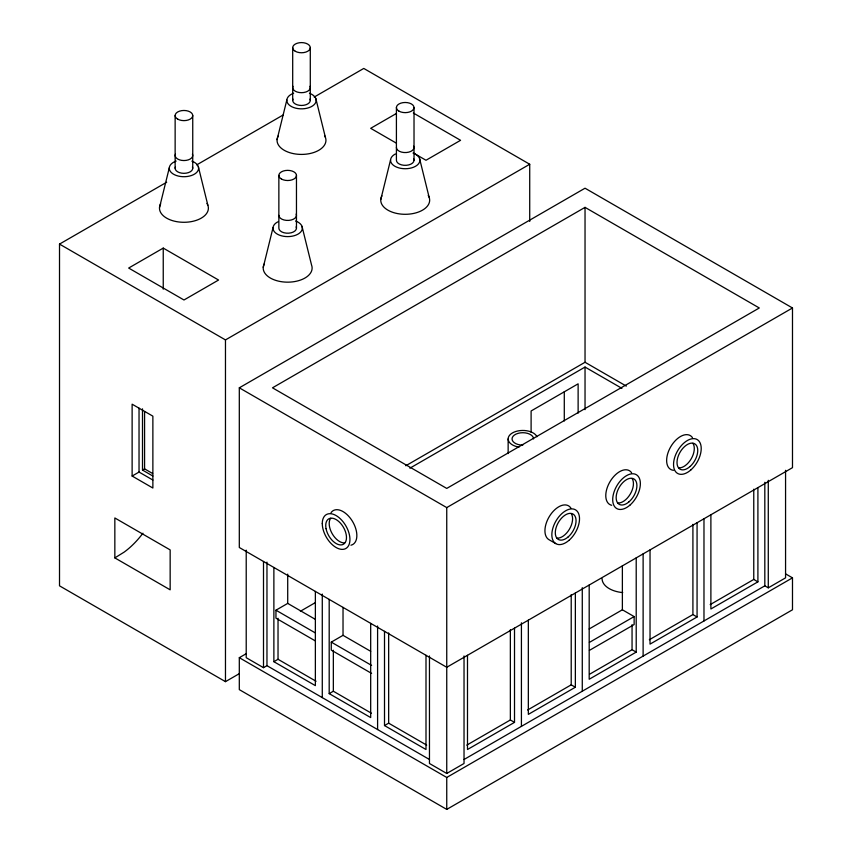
<?xml version="1.0" encoding="UTF-8"?>
<svg xmlns="http://www.w3.org/2000/svg" width="852" height="852" viewBox="0 0 852 852"><rect width="100%" height="100%" fill="white"/><g stroke="black" fill="none" stroke-linecap="round" stroke-linejoin="round"><path stroke-width="1.28" d="M159.526 207.473L169.292 167.823M277.07 139.6L286.836 99.961M263.247 267.347L273.013 227.708M380.791 199.485L390.567 159.846M239.305 673.666L225.471 681.653L59.512 585.835L59.512 244.098L166.694 182.221M196.663 164.915L283.098 115.02M314.207 97.053L363.772 68.437L529.72 164.255L529.72 221.435M163.243 248.092L128.663 268.05L183.979 299.989L218.559 280.031L163.243 248.092L163.243 289.179M396.031 113.689L370.684 128.322L396.031 142.966M59.512 244.098L225.471 339.916L529.72 164.255M239.305 387.82L585.036 188.207L792.488 307.977L792.488 467.663L446.746 667.276L239.305 547.506L239.305 387.82L446.746 507.59L792.488 307.977M585.036 207.366L272.491 387.82L446.746 488.42L759.292 307.977L585.036 207.366L585.036 362.27L405.786 465.767M132.124 476.044L152.87 488.026L152.87 416.159L132.124 404.189L132.124 476.044L139.036 472.061L152.87 480.038M142.497 408.843L142.497 470.059L144.574 468.866L152.636 473.52M114.839 557.89L170.155 589.829L170.155 549.902L114.839 517.963L114.839 557.89L124.168 552.107A63.612 36.732 -60 0 0 142.934 533.224M409.865 468.195L585.036 367.063L621.917 388.352M315.133 640.8L275.952 618.169L275.952 610.192L287.71 603.397L315.368 619.372M300.383 611.257L315.368 602.598M785.565 573.865L792.488 577.848L792.488 609.787L446.746 809.4L239.305 689.63L239.305 657.691L246.217 653.708M246.217 550.168L246.217 657.691L263.502 667.68L266.964 665.678L429.461 759.494M273.875 567.475L273.875 661.684L278.029 659.288L316.06 681.249M371.6 673.399L331.268 650.108L331.268 642.12L343.026 635.336L370.684 651.311M329.192 599.403L329.192 693.624L333.345 691.228L371.376 713.188M384.508 631.343L384.508 725.563L388.661 723.167L426.692 745.127M589.126 628.989L622.375 609.787L634.133 616.571L634.133 624.559L589.403 650.385M589.403 642.397L634.133 616.571M466.779 745.138L510.359 719.972L514.512 722.368L514.512 628.148M527.633 710.004L571.213 684.838L575.356 687.234L575.356 593.024M589.627 674.209L632.056 649.714L636.21 652.11L636.21 557.89M649.331 639.745L692.91 614.58L697.064 616.976L697.064 522.755M710.185 604.611L753.764 579.445L757.907 581.841L757.907 487.632M514.512 722.368L467.492 749.515L467.492 655.294M575.356 687.234L528.336 714.381L528.336 620.171M636.21 652.11L589.19 679.257L589.19 585.036M697.064 616.976L650.033 644.123L650.033 549.902M757.907 581.841L710.887 608.988L710.887 514.778M464.02 759.505L764.819 585.835L768.28 587.837L785.565 577.848L785.565 470.325M429.461 655.955L429.461 763.488L446.746 773.467L464.031 763.488L464.031 655.955M239.305 657.691L446.746 777.461L792.488 577.848M413.327 113.018L460.57 140.303L426 160.261L413.327 152.945M585.036 362.27L626.305 386.094M555.674 543.555L548.763 539.561A19.553 11.289 -60 0 1 550.605 514.576A19.553 11.289 -60 0 1 570.893 508.09M142.497 470.059L152.87 476.044M275.952 610.192L315.133 632.812M331.268 642.12L371.6 665.412M273.875 661.684L315.368 685.636L315.368 591.426M329.192 693.624L370.684 717.576L370.684 623.366M384.508 725.563L426 749.515L426 655.294M419.557 158.483L429.11 197.217M315.836 98.598L325.389 137.332M302.002 226.344L311.566 265.079A24.452 14.111 0 0 1 286.442 282.15A24.452 14.111 0 0 1 264.386 263.726M198.282 166.459L207.845 205.194M768.28 480.304L768.28 587.837M764.819 482.285L764.819 585.835M753.764 489.208L753.764 579.445M703.976 518.751L703.976 620.97M692.91 524.342L692.91 614.58M643.122 553.875L643.122 656.104M632.056 624.676L632.056 649.714M622.375 565.877L622.375 609.787M585.036 367.063L585.036 409.642M582.278 587.678L582.278 691.228M578.125 413.103L578.125 383.826L531.105 410.973L531.105 432.273M571.213 594.611L571.213 684.838M564.29 391.771L564.29 420.963M521.424 622.812L521.424 726.362M510.359 629.734L510.359 719.972M508.143 438.918L508.143 453.562M446.746 507.59L446.746 773.467M446.746 777.461L446.746 809.4M414.019 107.565L414.019 160.261M396.414 107.565L396.414 160.261A8.797 5.08 0 0 0 406.361 165.299A8.797 5.08 0 0 0 413.71 158.951M388.661 632.929L388.661 723.167M377.596 626.007L377.596 729.557M343.026 607.391L343.026 635.336M333.345 650.236L333.345 691.228M322.28 594.068L322.28 697.618M310.288 47.68L310.288 100.376M296.464 175.427L296.464 228.134M292.694 47.68L292.694 100.376M287.71 574.12L287.71 603.397M278.86 175.427L278.86 228.134A8.797 5.08 0 0 0 288.807 233.171A8.797 5.08 0 0 0 296.166 226.813M278.029 618.296L278.029 659.288M266.964 562.128L266.964 665.678M263.502 561.468L263.502 667.68M225.471 339.916L225.471 681.653M192.744 115.552L192.744 168.249M175.139 115.552L175.139 168.249M144.574 411.644L144.574 468.866M139.036 408.183L139.036 472.061M611.683 505.289A19.553 11.289 -60 0 1 610.266 481.252A19.553 11.289 -60 0 1 631.588 472.722M571.351 513.799A14.665 8.467 -60 0 1 569.338 529.348A14.665 8.467 -60 0 1 556.782 538.091M632.195 478.664A14.665 8.467 -60 0 1 630.192 494.213A14.665 8.467 -60 0 1 617.625 502.957M344.623 542.916A14.665 8.467 60 0 1 332.131 533.597A14.665 8.467 60 0 1 330.661 518.261M331.045 512.648A19.553 11.289 60 0 1 352.366 521.168A19.553 11.289 60 0 1 350.949 545.205M673.549 470.315A19.553 11.289 -60 0 1 670.684 446.853A19.553 11.289 -60 0 1 692.442 437.598M692.9 443.317A14.665 8.467 -60 0 1 691.26 458.727A14.665 8.467 -60 0 1 678.735 467.854M519.006 447.098A14.665 8.467 0 0 1 512.435 432.933A14.665 8.467 0 0 1 536.973 436.735M522.808 445.127A10.756 6.209 0 0 1 512.052 438.918A10.756 6.209 0 0 1 522.808 432.709A10.756 6.209 0 0 1 533.565 438.918M622.706 592.587A24.452 14.111 0 0 1 602.076 578.646M309.99 86.286A8.797 5.08 0 0 1 301.491 92.687A8.797 5.08 0 0 1 292.992 86.286M309.446 93.262A14.665 8.467 0 0 1 312.535 105.957A14.665 8.467 0 0 1 290.33 105.872A14.665 8.467 0 0 1 293.684 93.209M309.99 99.066A8.797 5.08 0 0 1 301.491 105.456A8.797 5.08 0 0 1 292.992 99.066M324.516 135.553A24.452 14.111 0 0 1 301.874 154.414A24.452 14.111 0 0 1 278.221 135.979M192.445 154.159A8.797 5.08 0 0 1 183.936 160.549A8.797 5.08 0 0 1 175.437 154.159M191.892 161.135A14.665 8.467 0 0 1 194.98 173.819A14.665 8.467 0 0 1 172.786 173.744A14.665 8.467 0 0 1 176.14 161.071M192.445 166.928A8.797 5.08 0 0 1 183.936 173.329A8.797 5.08 0 0 1 175.437 166.928M206.961 203.426A24.452 14.111 0 0 1 184.33 222.287A24.452 14.111 0 0 1 160.666 203.841M296.166 214.044A8.797 5.08 0 0 1 288.807 220.391A8.797 5.08 0 0 1 278.86 215.354M295.623 221.019A14.665 8.467 0 0 1 299.244 233.331A14.665 8.467 0 0 1 277.688 234.343A14.665 8.467 0 0 1 277.816 221.85M413.71 146.171A8.797 5.08 0 0 1 406.361 152.529A8.797 5.08 0 0 1 396.414 147.492M413.167 153.147A14.665 8.467 0 0 1 416.798 165.458A14.665 8.467 0 0 1 395.243 166.47A14.665 8.467 0 0 1 395.371 153.988M428.236 195.438A24.452 14.111 0 0 1 405.595 214.299A24.452 14.111 0 0 1 381.941 195.853M568.071 537.016A14.665 8.467 -60 0 0 573.226 514.171A14.665 8.467 -60 0 0 555.738 529.049A14.665 8.467 -60 0 0 568.071 537.016M630.107 504.98A19.553 11.289 -60 0 0 636.306 474.681A19.553 11.289 -60 0 0 613.174 495.193A19.553 11.289 -60 0 0 630.107 504.98M568.944 540.381A19.553 11.289 -60 0 0 575.686 509.943A19.553 11.289 -60 0 0 552.405 529.923A19.553 11.289 -60 0 0 568.944 540.381M628.925 501.892A14.665 8.467 -60 0 0 634.069 479.037A14.665 8.467 -60 0 0 616.592 493.926A14.665 8.467 -60 0 0 628.925 501.892M326.05 528.666A14.665 8.467 60 0 0 343.335 544.3A14.665 8.467 60 0 0 338.936 521.648A14.665 8.467 60 0 0 326.05 528.666M322.28 523.554A19.553 11.289 60 0 0 343.026 549.359A19.553 11.289 60 0 0 343.026 521.701A19.553 11.289 60 0 0 322.28 523.554M690.961 469.846A19.553 11.289 -60 0 0 697.16 439.547A19.553 11.289 -60 0 0 674.017 460.069A19.553 11.289 -60 0 0 690.961 469.846M690.067 466.502A14.665 8.467 -60 0 0 694.71 443.785A14.665 8.467 -60 0 0 677.361 459.175A14.665 8.467 -60 0 0 690.067 466.502M295.271 51.269A8.797 5.08 0 0 0 309.99 49.001A8.797 5.08 0 0 0 299.212 42.77A8.797 5.08 0 0 0 295.271 51.269M177.717 119.142A8.797 5.08 0 0 0 192.445 116.862A8.797 5.08 0 0 0 181.668 110.643A8.797 5.08 0 0 0 177.717 119.142M281.437 179.026A8.797 5.08 0 0 0 296.166 176.747A8.797 5.08 0 0 0 285.388 170.528A8.797 5.08 0 0 0 281.437 179.026M398.992 111.154A8.797 5.08 0 0 0 413.71 108.875A8.797 5.08 0 0 0 402.932 102.655A8.797 5.08 0 0 0 398.992 111.154"/></g></svg>
